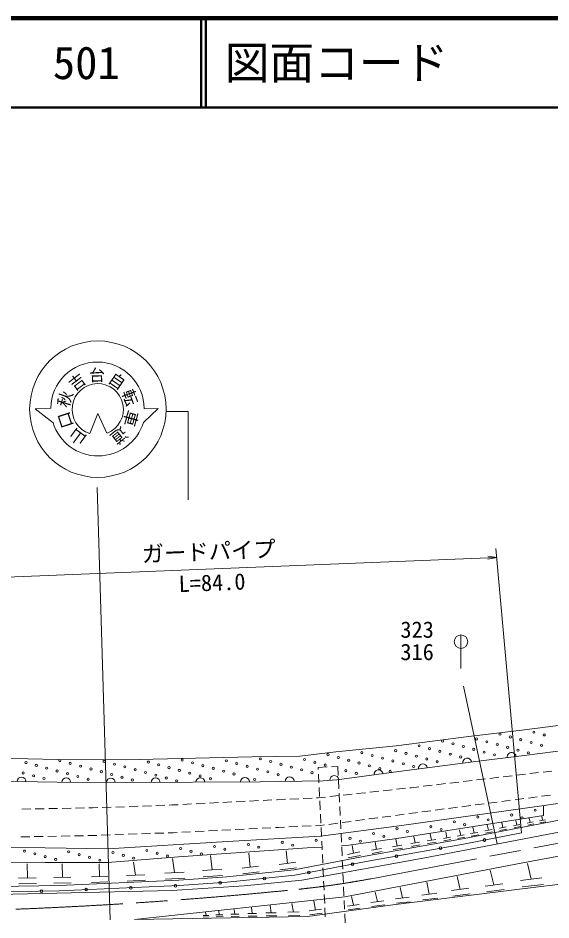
# Model space of a CAD drawing. Units: millimetres, scale not verified. Extents: x 40000 to 680000, y 20000 to 380000.
# Drawn here: x 97247 to 156868, y 279112 to 380000 of the extents above; entities that cross this region are included whole.
import ezdxf
from ezdxf.enums import TextEntityAlignment as Align

# ---------------------------------------------------------------- set-up
doc = ezdxf.new("R2010")
doc.units = ezdxf.units.MM
doc.header["$LTSCALE"] = 1000
doc.linetypes.add('CHAIN', pattern=[18.5, 12, -1.5, 3.5, -1.5])
for name, color, linetype, lineweight in [('M-BGD', 7, 'Continuous', 13), ('M-BMK', 2, 'CHAIN', 13), ('M-STR-HTXT', 7, 'Continuous', 13), ('M-STR-STRC', 7, 'Continuous', 13), ('M-TTL', 2, 'Continuous', 140), ('M-TTL-LINE', 7, 'Continuous', 50)]:
    doc.layers.add(name, color=color, linetype=linetype, lineweight=lineweight)
doc.layers.add('M-TTL-TXT', color=7, linetype='Continuous')
doc.styles.add('ＭＳ ゴシック', font='')
doc.styles.get('ＭＳ ゴシック').set_extended_font_data('MS Gothic')

# ---------------------------------------------------------------- blocks, each defined once
blk = doc.blocks.new('道路標識\u3000規制')
at = {"color": 7, "linetype": 'Continuous', "lineweight": 13}
blk.add_line((0, 0), (0, 2.5), dxfattribs=at)
blk.add_circle((0, 2), 0.5, dxfattribs=at)

msp = doc.modelspace()

# ---------------------------------------------------------------- linework, layer by layer
at = {"layer": 'M-BGD'}
for p, q in [((153619, 300355), (166312, 301961)), ((147687, 299637), (153619, 300355)), ((139555, 298585), (147687, 299637)), ((153878, 297519), (166763, 299156)), ((128791, 297436), (132809, 297915)), ((132809, 297915), (139555, 298585)), ((94912, 297197), (101648, 297071)), ((101648, 297071), (109229, 297029)), ((109229, 297029), (123385, 297341)), ((123385, 297341), (128791, 297436)), ((139846, 295712), (148159, 296796)), ((148159, 296796), (153878, 297519)), ((130830, 296182), (131829, 296229)), ((130842, 295935), (130830, 296182)), ((132329, 296252), (133028, 296286)), ((132914, 294776), (139846, 295712)), ((133028, 296286), (133075, 295287)), ((155987, 295656), (156980, 295774)), ((94814, 294649), (101617, 294521)), ((124325, 294564), (131383, 294670)), ((130913, 294437), (130866, 295436)), ((131383, 294670), (132914, 294776)), ((133099, 294787), (133146, 293788)), ((147049, 294595), (148042, 294713)), ((148539, 294772), (149532, 294890)), ((150028, 294949), (151022, 295067)), ((151518, 295126), (152511, 295244)), ((153008, 295303), (154001, 295421)), ((154497, 295479), (155490, 295597)), ((101617, 294521), (109229, 294479)), ((109229, 294479), (124325, 294564)), ((130984, 292939), (130937, 293938)), ((138109, 293565), (139103, 293673)), ((139600, 293727), (140594, 293836)), ((141091, 293890), (141269, 293909)), ((141269, 293909), (142084, 294006)), ((142581, 294065), (143574, 294183)), ((144070, 294242), (145063, 294360)), ((145560, 294418), (146553, 294536)), ((156118, 291919), (169414, 293896)), ((126247, 292567), (127155, 292608)), ((127655, 292630), (128654, 292675)), ((129153, 292698), (130152, 292743)), ((130652, 292765), (130838, 292774)), ((130838, 292774), (131647, 292862)), ((132144, 292916), (133138, 293024)), ((133170, 293289), (133217, 292290)), ((133635, 293078), (134629, 293186)), ((135126, 293241), (136120, 293349)), ((136617, 293403), (137612, 293511)), ((152850, 292559), (153842, 292689)), ((154338, 292753), (155329, 292883)), ((155825, 292948), (156817, 293077)), ((100678, 291562), (101678, 291581)), ((102178, 291590), (103177, 291609)), ((103677, 291619), (104677, 291638)), ((105177, 291647), (105601, 291655)), ((105601, 291655), (106177, 291676)), ((106676, 291694), (107676, 291730)), ((108175, 291747), (109175, 291783)), ((109674, 291801), (110674, 291837)), ((111173, 291855), (112173, 291891)), ((112672, 291908), (113672, 291944)), ((114171, 291962), (114461, 291972)), ((114461, 291972), (115170, 292008)), ((115670, 292033), (116668, 292084)), ((117168, 292109), (118167, 292159)), ((118666, 292185), (119665, 292235)), ((120164, 292260), (121163, 292311)), ((121662, 292336), (122661, 292386)), ((123160, 292411), (124159, 292462)), ((124658, 292487), (125657, 292537)), ((126156, 292562), (126247, 292567)), ((131055, 291440), (131007, 292439)), ((133241, 291791), (133288, 290792)), ((140150, 289665), (156118, 291919)), ((145413, 291589), (146405, 291718)), ((146901, 291783), (147892, 291912)), ((148388, 291977), (149380, 292107)), ((149875, 292171), (150867, 292301)), ((151363, 292365), (152354, 292495)), ((156024, 290787), (156024, 291905)), ((97678, 291505), (98678, 291524)), ((99178, 291533), (100178, 291552)), ((131126, 289942), (131078, 290941)), ((137978, 290605), (138969, 290738)), ((139465, 290804), (140456, 290937)), ((140951, 291004), (141724, 291108)), ((141724, 291108), (141943, 291136)), ((142438, 291201), (143430, 291330)), ((143926, 291395), (144917, 291524)), ((146979, 288193), (159545, 290617)), ((148200, 289568), (156024, 290787)), ((155922, 290242), (155828, 290726)), ((127543, 289522), (128542, 289567)), ((129042, 289590), (130041, 289635)), ((130540, 289657), (131115, 289683)), ((131072, 288496), (140150, 289665)), ((131115, 289683), (131536, 289740)), ((132031, 289806), (133023, 289939)), ((133312, 290292), (133359, 289293)), ((133518, 290006), (134509, 290139)), ((135005, 290205), (135996, 290339)), ((136491, 290405), (137483, 290538)), ((139639, 288221), (148200, 289568)), ((149876, 289148), (149729, 289759)), ((151488, 289442), (151354, 290004)), ((153395, 289784), (152691, 289650)), ((153448, 289555), (152744, 289421)), ((153043, 289717), (152920, 290249)), ((154885, 290073), (154214, 289944)), ((154933, 289858), (154262, 289729)), ((154550, 290008), (154437, 290508)), ((156263, 290301), (155581, 290183)), ((156303, 290093), (155621, 289975)), ((105065, 288545), (105686, 288556)), ((105686, 288556), (106065, 288570)), ((106565, 288588), (107564, 288624)), ((108064, 288641), (109063, 288677)), ((109563, 288695), (110562, 288731)), ((111062, 288749), (112061, 288785)), ((112561, 288802), (113560, 288838)), ((114060, 288856), (114595, 288875)), ((114595, 288875), (115059, 288899)), ((115558, 288924), (116557, 288974)), ((117056, 288999), (118055, 289050)), ((118554, 289075), (119553, 289125)), ((120053, 289151), (121051, 289201)), ((121551, 289226), (122549, 289277)), ((123049, 289302), (124047, 289352)), ((124547, 289377), (125546, 289428)), ((126045, 289453), (126395, 289471)), ((126395, 289471), (127044, 289500)), ((131197, 288444), (131149, 289443)), ((133383, 288794), (133430, 287795)), ((142583, 286009), (160730, 289518)), ((143490, 288036), (143355, 288728)), ((145232, 288311), (145100, 288973)), ((147162, 288642), (146380, 288489)), ((146771, 288566), (146641, 289206)), ((147089, 287603), (153560, 288851)), ((148683, 288910), (147877, 288765)), ((148750, 288645), (147944, 288500)), ((148280, 288837), (148114, 289489)), ((150283, 289224), (149469, 289071)), ((150346, 288962), (149532, 288809)), ((151874, 289514), (151101, 289369)), ((151932, 289274), (151158, 289129)), ((97567, 288402), (98566, 288421)), ((99066, 288431), (100066, 288450)), ((100566, 288459), (101566, 288478)), ((102066, 288488), (103066, 288507)), ((103566, 288516), (104565, 288535)), ((107280, 287050), (120696, 287900)), ((120696, 287900), (131072, 288496)), ((131268, 286945), (131220, 287944)), ((133983, 287427), (139639, 288221)), ((136072, 286237), (146979, 288193)), ((136182, 285647), (147089, 287603)), ((137355, 287011), (137183, 287824)), ((139668, 287390), (139518, 288142)), ((142168, 287819), (141201, 287649)), ((141684, 287734), (141540, 288464)), ((143970, 288120), (143011, 287951)), ((144027, 287823), (143069, 287654)), ((145630, 288379), (144833, 288242)), ((145683, 288115), (144885, 287978)), ((147215, 288382), (146433, 288229)), ((153722, 285496), (165650, 287728)), ((84615, 287369), (100285, 287178)), ((100285, 287178), (107280, 287050)), ((115202, 286180), (129589, 287172)), ((123233, 285014), (123054, 286574)), ((127390, 285440), (127230, 286841)), ((129589, 287172), (131252, 287269)), ((133449, 287396), (133983, 287427)), ((133454, 287296), (133501, 286297)), ((135480, 286718), (134090, 286428)), ((134785, 286573), (134619, 287433)), ((137923, 287113), (136787, 286908)), ((137997, 286765), (136861, 286559)), ((140200, 287478), (139136, 287301)), ((140264, 287156), (139201, 286979)), ((142229, 287506), (141262, 287336)), ((87222, 285585), (100305, 285556)), ((100305, 285556), (107293, 285528)), ((107293, 285528), (115202, 286180)), ((110391, 284136), (110181, 285591)), ((114740, 284415), (114524, 285982)), ((118972, 284710), (118793, 286318)), ((128321, 285561), (126459, 285319)), ((128141, 284706), (136072, 286237)), ((128229, 284112), (136182, 285647)), ((128997, 283554), (142583, 286009)), ((131339, 285447), (131291, 286446)), ((133525, 285797), (133572, 284798)), ((135555, 286338), (134165, 286047)), ((155466, 282829), (180884, 285922)), ((98303, 283821), (98274, 285372)), ((102205, 283880), (102176, 285392)), ((106367, 283963), (106329, 285387)), ((120048, 284782), (117896, 284637)), ((120594, 283930), (128141, 284706)), ((124157, 285123), (122308, 284906)), ((124228, 284507), (122378, 284289)), ((128389, 284960), (126527, 284718)), ((131410, 283949), (131362, 284948)), ((133821, 281701), (153722, 285496)), ((150492, 283025), (150084, 284690)), ((154666, 283687), (154257, 285422)), ((99290, 283840), (97316, 283802)), ((103168, 283898), (101243, 283861)), ((101841, 282973), (115236, 283547)), ((107285, 284005), (105448, 283920)), ((111418, 284178), (109363, 284093)), ((111508, 283554), (109453, 283469)), ((115828, 284475), (113652, 284355)), ((115921, 283804), (113745, 283683)), ((115236, 283547), (120594, 283930)), ((120124, 284093), (117973, 283948)), ((120646, 283332), (128229, 284112)), ((122555, 282916), (128997, 283554)), ((133596, 284299), (133643, 283300)), ((146711, 282527), (146367, 283971)), ((155862, 283832), (153469, 283542)), ((88754, 282748), (101841, 282973)), ((99303, 283182), (97329, 283144)), ((103181, 283256), (101255, 283219)), ((101859, 282373), (115270, 282948)), ((107301, 283395), (105464, 283310)), ((114470, 282390), (122555, 282916)), ((115270, 282948), (120646, 283332)), ((131481, 282450), (131433, 283449)), ((133666, 282801), (133714, 281802)), ((139180, 280788), (155466, 282829)), ((140244, 281570), (139979, 282750)), ((143256, 281996), (142984, 283324)), ((147696, 282654), (145725, 282401)), ((151471, 283140), (149513, 282910)), ((151628, 282501), (149669, 282272)), ((156038, 283089), (153644, 282799)), ((81940, 281624), (101602, 282103)), ((88769, 282149), (101859, 282373)), ((101602, 282103), (114470, 282390)), ((110285, 279181), (133821, 281701)), ((131552, 280952), (131504, 281951)), ((134759, 280750), (134565, 281747)), ((137451, 281158), (137199, 282236)), ((141005, 281654), (139482, 281485)), ((144084, 282098), (142428, 281893)), ((144195, 281553), (142539, 281348)), ((147843, 282036), (145872, 281782)), ((123452, 279833), (123349, 280510)), ((125558, 279912), (125442, 280730)), ((128058, 279993), (127880, 280952)), ((129623, 279491), (139180, 280788)), ((130507, 280211), (130338, 281252)), ((133737, 281302), (133785, 280304)), ((135428, 280847), (134090, 280653)), ((138182, 281255), (136720, 281062)), ((138291, 280793), (136828, 280600)), ((141117, 281156), (139594, 280987)), ((110285, 279181), (129623, 279491)), ((118609, 279609), (117948, 279601)), ((118278, 279605), (118223, 279982)), ((120156, 279683), (119375, 279667)), ((120185, 279492), (119403, 279476)), ((119766, 279675), (119700, 280120)), ((121956, 279761), (121053, 279745)), ((121993, 279530), (121091, 279514)), ((121505, 279753), (121417, 280292)), ((123940, 279833), (122965, 279833)), ((123984, 279543), (123009, 279543)), ((126142, 279916), (124974, 279908)), ((126192, 279566), (125023, 279558)), ((128699, 280005), (127418, 279981)), ((128776, 279594), (127494, 279570)), ((131184, 280308), (129830, 280115)), ((131256, 279862), (129902, 279669)), ((131623, 279454), (131575, 280453)), ((133808, 279804), (133856, 278805)), ((135511, 280420), (134173, 280226)), ((118632, 279447), (117972, 279439))]:
    msp.add_line(p, q, dxfattribs=at)
for centre in [(151170, 299894), (152329, 299583), (154957, 300121), (156117, 299810), (142124, 298590), (144753, 299128), (145912, 298818), (148541, 299356), (149700, 299045), (150859, 298735), (153488, 299273), (154647, 298962), (155806, 298651), (131919, 297598), (135707, 297825), (136866, 297515), (139495, 298052), (140654, 297742), (143283, 298280), (144442, 297969), (145601, 297659), (147071, 298507), (148230, 298197), (149389, 297886), (150548, 297575), (152018, 298424), (153177, 298113), (154336, 297803), (98139, 296711), (101927, 296938), (103086, 296627), (106874, 296855), (108033, 296544), (111821, 296772), (115609, 296999), (116768, 296688), (120556, 296916), (121715, 296605), (124344, 297143), (125503, 296832), (126662, 296522), (129291, 297060), (130450, 296749), (133078, 297287), (134238, 296977), (135397, 296666), (138026, 297204), (139185, 296893), (140344, 296583), (141813, 297431), (142973, 297121), (144132, 296810), (146760, 297348), (97828, 295552), (99298, 296400), (100457, 296089), (101616, 295779), (104245, 296317), (105404, 296006), (106563, 295696), (109192, 296234), (110351, 295923), (111510, 295612), (112980, 296461), (114139, 296150), (115298, 295840), (116457, 295529), (117927, 296378), (119086, 296067), (120245, 295757), (122874, 296295), (124033, 295984), (125192, 295673), (127821, 296211), (128980, 295901), (130139, 295590), (131609, 296439), (133927, 295817), (135086, 295507), (136556, 296355), (137715, 296045), (138874, 295734), (141503, 296272), (98987, 295241), (100146, 294930), (102775, 295468), (103934, 295158), (105093, 294847), (107722, 295385), (108881, 295074), (110040, 294764), (112669, 295302), (113828, 294991), (114987, 294681), (117616, 295219), (118775, 294908), (121404, 295446), (123722, 294825), (126351, 295363), (148685, 290621), (152473, 290848), (153632, 290538), (155102, 291386), (143427, 289545), (146056, 290083), (147215, 289772), (149844, 290310), (137011, 288780), (138170, 288469), (139639, 289318), (140798, 289007), (144586, 289234), (123018, 287560), (126806, 287787), (127965, 287476), (130594, 288014), (134382, 288242), (135541, 287931), (97972, 286817), (99131, 286506), (102919, 286733), (104078, 286423), (107866, 286650), (111654, 286877), (112813, 286567), (115442, 287105), (116601, 286794), (117760, 286484), (119230, 287332), (120389, 287022), (124177, 287249), (100290, 286195), (101450, 285885), (105238, 286112), (106397, 285802), (109025, 286340), (110185, 286029), (113972, 286256)]:
    msp.add_circle(centre, 120, dxfattribs=at)
for centre, radius, start, end in [((152459, 297340), 500, 7.20365, 187.20365), ((147499, 296710), 500, 7.43141, 187.43141), ((137584, 295407), 500, 7.68672, 187.68672), ((142541, 296063), 500, 7.43141, 187.43141), ((97632, 294596), 500, 358.92583, 178.92583), ((102631, 294516), 500, 359.67992, 179.67992), ((107631, 294488), 500, 359.67992, 179.67992), ((112631, 294498), 500, 0.32279, 180.32279), ((117631, 294526), 500, 0.32279, 180.32279), ((122631, 294554), 500, 0.32279, 180.32279), ((127630, 294614), 500, 0.86282, 180.86282), ((132627, 294757), 500, 5.51951, 184.00045), ((149437, 288056), 150, 0, 180), ((149437, 288056), 150, 180, 0), ((144521, 287142), 150, 0, 180), ((144521, 287142), 150, 180, 0), ((139600, 286260), 150, 0, 180), ((139600, 286260), 150, 180, 0), ((129773, 284410), 150, 0, 180), ((134682, 285357), 150, 0, 180), ((134682, 285357), 150, 180, 0), ((124819, 283761), 150, 0, 180), ((124819, 283761), 150, 180, 0), ((129773, 284410), 150, 180, 0), ((99867, 282339), 150, 0, 180), ((104864, 282502), 150, 0, 180), ((104864, 282502), 150, 180, 0), ((109860, 282716), 150, 0, 180), ((109860, 282716), 150, 180, 0), ((114855, 282930), 150, 0, 180), ((114855, 282930), 150, 180, 0), ((119843, 283275), 150, 0, 180), ((119843, 283275), 150, 180, 0), ((99867, 282339), 150, 180, 0)]:
    msp.add_arc(centre, radius, start, end, dxfattribs=at)
at = {"layer": 'M-BMK'}
msp.add_line((136758, 283728), (165412, 289150), dxfattribs=at)
for centre, radius, start, end in [((118252, 382371), 100364, 275.95064, 280.62525), ((77195, 786838), 506910, 272.2378, 275.82681)]:
    msp.add_arc(centre, radius, start, end, dxfattribs=at)
at = {"layer": 'M-STR-HTXT'}
for p, q in [((153560, 288851), (150714, 320665)), ((70373, 316417), (150803, 319669)), ((150803, 319669), (149797, 319795)), ((150803, 319669), (149811, 319462))]:
    msp.add_line(p, q, dxfattribs=at)
at = {"layer": 'M-STR-STRC'}
for p, q in [((100913, 336342), (99145, 336302)), ((99145, 336302), (101159, 334738)), ((112924, 336313), (111269, 334767)), ((111355, 336295), (112924, 336313)), ((113845, 335977), (116262, 335977)), ((116262, 335977), (116262, 326125)), ((105266, 333521), (106186, 335779)), ((106186, 335779), (107197, 333567)), ((107563, 279120), (106095, 327480)), ((150860, 287609), (147100, 305272))]:
    msp.add_line(p, q, dxfattribs=at)
msp.add_circle((106177, 336249), 7630, dxfattribs=at)
for centre, radius, start, end in [((106133, 336301), 5222, 359.93402, 179.54548), ((106168, 336234), 2869, 291.1103, 251.6855), ((106210, 336302), 5288, 197.21134, 343.11438)]:
    msp.add_arc(centre, radius, start, end, dxfattribs=at)
at = {"layer": 'M-TTL'}
msp.add_line((680000, 380000), (40000, 380000), dxfattribs=at)
at = {"layer": 'M-TTL-LINE'}
for p, q in [((117750, 380000), (117750, 370000)), ((118250, 380000), (118250, 370000)), ((40000, 370000), (680000, 370000))]:
    msp.add_line(p, q, dxfattribs=at)

# ---------------------------------------------------------------- block references
at = {"layer": 'M-STR-STRC', "xscale": 1500, "yscale": 1500}
msp.add_blockref('道路標識\u3000規制', (146800, 307239), dxfattribs=at)

# ---------------------------------------------------------------- texts
at = {"layer": 'M-STR-HTXT', "style": 'ＭＳ ゴシック'}
for s, p in [('ガードパイプ', (118636, 318869)), ('L=84.0', (119010, 315381))]:
    msp.add_text(s, height=1833, rotation=2.315, dxfattribs=at).set_placement(p, align=Align.BOTTOM_CENTER)
at = {"layer": 'M-STR-STRC', "style": 'ＭＳ ゴシック'}
for s, rotation, p in [('吉', 37.017, (103861, 339293)), ('台', 1.398, (106075, 340064)), ('自', 325.778, (108323, 339402)), ('秋', 72.637, (102511, 337377)), ('転', 290.159, (109765, 337554)), ('車', 254.539, (109861, 335212)), ('口', 108.256, (102529, 335033)), ('山', 143.876, (103909, 333139)), ('道', 218.595, (108568, 333253))]:
    msp.add_text(s, height=1320, rotation=rotation, dxfattribs=at).set_placement(p, align=Align.MIDDLE_CENTER)
for s, p in [('323', (140022, 310126)), ('316', (140022, 307626))]:
    msp.add_text(s, height=1833, dxfattribs=at).set_placement(p, align=Align.BOTTOM_LEFT)
at = {"layer": 'M-TTL-TXT', "style": 'ＭＳ ゴシック'}
for s, p in [('501', (101142, 375000)), ('図面コード', (120380, 375000))]:
    msp.add_text(s, height=3666, dxfattribs=at).set_placement(p, align=Align.MIDDLE_LEFT)

doc.saveas('drawing.dxf')
